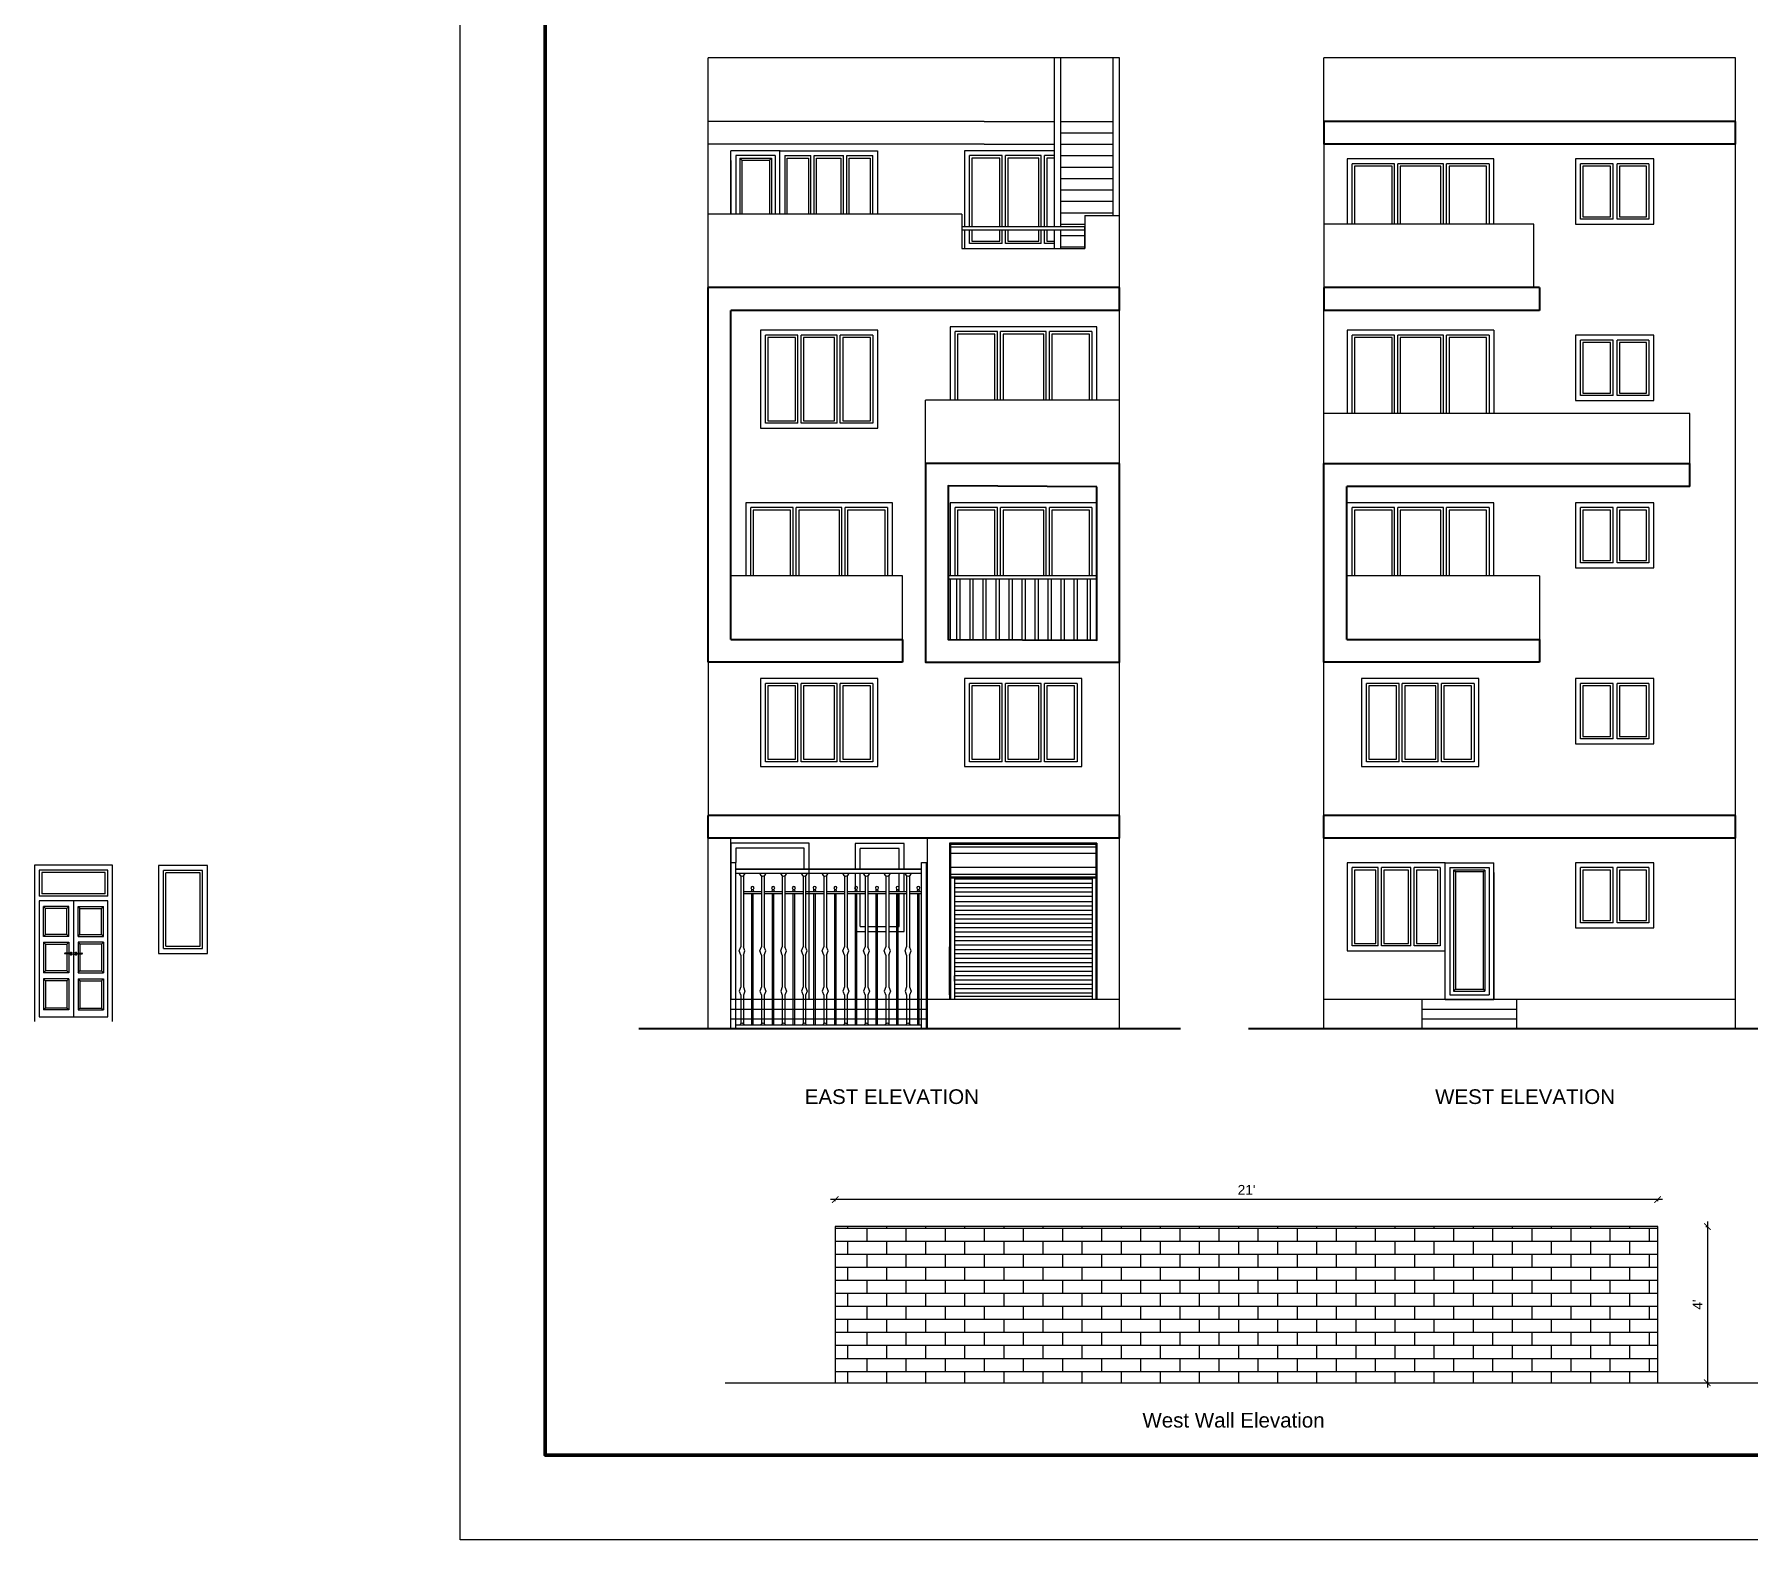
# Model space of a CAD drawing. Header units: inches. Extents: x 122663 to 154153, y 34228 to 39758.
# Drawn here: x 122663 to 123715, y 36139 to 37063 of the extents above; entities that cross this region are included whole.
import ezdxf

# ---------------------------------------------------------------- set-up
doc = ezdxf.new("R2010")
doc.units = ezdxf.units.IN
doc.header["$MEASUREMENT"] = 0
doc.header["$PDMODE"] = 35
for name, color, linetype, lineweight in [('BORDER', 7, 'Continuous', 60), ('ELE1', 3, 'Continuous', 9), ('elevation', 181, 'Continuous', 20), ('TEXT', 255, 'Continuous', 35), ('Walls', 11, 'Continuous', 35), ('Window', 3, 'Continuous', 0), ('Windows', 151, 'Continuous', 15)]:
    doc.layers.add(name, color=color, linetype=linetype, lineweight=lineweight)
doc.styles.get("Standard").update_dxf_attribs({"font": 'arial.ttf'})
doc.dimstyles.new('Copy(2) of Standard', dxfattribs={"dimtxt": 6, "dimasz": 4, "dimexe": 0, "dimexo": 6, "dimgap": 3, "dimtad": 1, "dimdec": 0, "dimlfac": 0.5, "dimzin": 0, "dimdsep": 46, "dimlunit": 4, "dimtxsty": 'Standard', "dimblk": 'ARCHTICK', "dimcen": 0.09, "dimdle": 3, "dimclrd": 256, "dimadec": 0, "dimazin": 0, "dimtfac": 1, "dimtdec": 0, "dimtofl": 0, "dimtmove": 0, "dimatfit": 3, "dimfxl": 1, "dimfxlon": 1, "dimtolj": 1, "dimtzin": 0, "dimlwd": -1, "dimarcsym": 0})

# ---------------------------------------------------------------- blocks, each defined once
blk = doc.blocks.new('gfsf')
at = {"layer": 'Windows'}
for p, q in [((114174.1, 36348.2), (114174.1, 36450.2)), ((114174.1, 36450.2), (114177.1, 36450.2)), ((114177.1, 36348.2), (114177.1, 36450.2)), ((114291.1, 36446.2), (114177.1, 36446.2)), ((114177.1, 36446.2), (114291.1, 36446.2)), ((114291.1, 36348.2), (114291.1, 36450.2)), ((114291.1, 36450.2), (114294.1, 36450.2)), ((114294.1, 36348.2), (114294.1, 36450.2)), ((114291.1, 36443.4), (114177.1, 36443.4)), ((114180.1, 36442.1), (114180.1, 36398.5)), ((114181.8, 36442.1), (114181.8, 36398.5)), ((114192.8, 36442.1), (114192.8, 36398.5)), ((114194.5, 36442.1), (114194.5, 36398.5)), ((114205.6, 36442.1), (114205.6, 36398.5)), ((114207.2, 36442.1), (114207.2, 36398.5)), ((114218.3, 36442.1), (114218.3, 36398.5)), ((114219.9, 36442.1), (114219.9, 36398.5)), ((114231, 36442.1), (114231, 36398.5)), ((114232.7, 36442.1), (114232.7, 36398.5)), ((114243.7, 36442.1), (114243.7, 36398.5)), ((114245.4, 36442.1), (114245.4, 36398.5)), ((114256.5, 36442.1), (114256.5, 36398.5)), ((114258.1, 36442.1), (114258.1, 36398.5)), ((114269.2, 36442.1), (114269.2, 36398.5)), ((114270.9, 36442.1), (114270.9, 36398.5)), ((114281.9, 36442.1), (114281.9, 36398.5)), ((114283.6, 36442.1), (114283.6, 36398.5)), ((114192.8, 36432.3), (114181.8, 36432.3)), ((114192.8, 36430.9), (114181.8, 36430.9)), ((114186.8, 36433.1), (114186.8, 36433.7)), ((114186.8, 36350.4), (114186.8, 36430.9)), ((114187.7, 36433.1), (114187.7, 36433.7)), ((114187.7, 36350.4), (114187.7, 36430.9)), ((114205.6, 36432.3), (114194.5, 36432.3)), ((114205.6, 36430.9), (114194.5, 36430.9)), ((114199.6, 36433.1), (114199.6, 36433.7)), ((114199.6, 36350.4), (114199.6, 36430.9)), ((114200.5, 36433.1), (114200.5, 36433.7)), ((114200.5, 36350.4), (114200.5, 36430.9)), ((114218.3, 36432.3), (114207.2, 36432.3)), ((114218.3, 36430.9), (114207.2, 36430.9)), ((114212.3, 36433.1), (114212.3, 36433.7)), ((114212.3, 36350.4), (114212.3, 36430.9)), ((114213.2, 36433.1), (114213.2, 36433.7)), ((114213.2, 36350.4), (114213.2, 36430.9)), ((114231, 36432.3), (114219.9, 36432.3)), ((114231, 36430.9), (114219.9, 36430.9)), ((114225, 36433.1), (114225, 36433.7)), ((114225, 36350.4), (114225, 36430.9)), ((114225.9, 36433.1), (114225.9, 36433.7)), ((114225.9, 36350.4), (114225.9, 36430.9)), ((114243.7, 36432.3), (114232.7, 36432.3)), ((114243.7, 36430.9), (114232.7, 36430.9)), ((114237.8, 36433.1), (114237.8, 36433.7)), ((114237.8, 36350.4), (114237.8, 36430.9)), ((114238.7, 36433.1), (114238.7, 36433.7)), ((114238.7, 36350.4), (114238.7, 36430.9)), ((114256.5, 36432.3), (114245.4, 36432.3)), ((114256.5, 36430.9), (114245.4, 36430.9)), ((114250.5, 36433.1), (114250.5, 36433.7)), ((114250.5, 36350.4), (114250.5, 36430.9)), ((114251.4, 36433.1), (114251.4, 36433.7)), ((114251.4, 36350.4), (114251.4, 36430.9)), ((114269.2, 36432.3), (114258.1, 36432.3)), ((114269.2, 36430.9), (114258.1, 36430.9)), ((114263.2, 36433.1), (114263.2, 36433.7)), ((114263.2, 36350.4), (114263.2, 36430.9)), ((114264.1, 36433.1), (114264.1, 36433.7)), ((114264.1, 36350.4), (114264.1, 36430.9)), ((114281.9, 36432.3), (114270.9, 36432.3)), ((114281.9, 36430.9), (114270.9, 36430.9)), ((114275.9, 36433.1), (114275.9, 36433.7)), ((114275.9, 36350.4), (114275.9, 36430.9)), ((114276.8, 36433.1), (114276.8, 36433.7)), ((114276.8, 36350.4), (114276.8, 36430.9)), ((114291.1, 36432.3), (114283.6, 36432.3)), ((114291.1, 36430.9), (114283.6, 36430.9)), ((114288.7, 36433.1), (114288.7, 36433.7)), ((114288.7, 36350.4), (114288.7, 36430.9)), ((114289.6, 36433.1), (114289.6, 36433.7)), ((114289.6, 36350.4), (114289.6, 36430.9)), ((114179.1, 36396.1), (114180.1, 36398.5)), ((114180.1, 36393.4), (114179.1, 36396.1)), ((114180.1, 36393.4), (114180.1, 36373.9)), ((114182.7, 36396.1), (114181.8, 36398.5)), ((114181.8, 36393.4), (114182.7, 36396.1)), ((114181.8, 36393.4), (114181.8, 36373.9)), ((114191.8, 36396.1), (114192.8, 36398.5)), ((114192.8, 36393.4), (114191.8, 36396.1)), ((114192.8, 36393.4), (114192.8, 36373.9)), ((114195.5, 36396.1), (114194.5, 36398.5)), ((114194.5, 36393.4), (114195.5, 36396.1)), ((114194.5, 36393.4), (114194.5, 36373.9)), ((114204.6, 36396.1), (114205.6, 36398.5)), ((114205.6, 36393.4), (114204.6, 36396.1)), ((114205.6, 36393.4), (114205.6, 36373.9)), ((114208.2, 36396.1), (114207.2, 36398.5)), ((114207.2, 36393.4), (114208.2, 36396.1)), ((114207.2, 36393.4), (114207.2, 36373.9)), ((114217.3, 36396.1), (114218.3, 36398.5)), ((114218.3, 36393.4), (114217.3, 36396.1)), ((114218.3, 36393.4), (114218.3, 36373.9)), ((114220.9, 36396.1), (114219.9, 36398.5)), ((114219.9, 36393.4), (114220.9, 36396.1)), ((114219.9, 36393.4), (114219.9, 36373.9)), ((114230, 36396.1), (114231, 36398.5)), ((114231, 36393.4), (114230, 36396.1)), ((114231, 36393.4), (114231, 36373.9)), ((114233.7, 36396.1), (114232.7, 36398.5)), ((114232.7, 36393.4), (114233.7, 36396.1)), ((114232.7, 36393.4), (114232.7, 36373.9)), ((114242.7, 36396.1), (114243.7, 36398.5)), ((114243.7, 36393.4), (114242.7, 36396.1)), ((114243.7, 36393.4), (114243.7, 36373.9)), ((114246.4, 36396.1), (114245.4, 36398.5)), ((114245.4, 36393.4), (114246.4, 36396.1)), ((114245.4, 36393.4), (114245.4, 36373.9)), ((114255.5, 36396.1), (114256.5, 36398.5)), ((114256.5, 36393.4), (114255.5, 36396.1)), ((114256.5, 36393.4), (114256.5, 36373.9)), ((114259.1, 36396.1), (114258.1, 36398.5)), ((114258.1, 36393.4), (114259.1, 36396.1)), ((114258.1, 36393.4), (114258.1, 36373.9)), ((114268.2, 36396.1), (114269.2, 36398.5)), ((114269.2, 36393.4), (114268.2, 36396.1)), ((114269.2, 36393.4), (114269.2, 36373.9)), ((114271.9, 36396.1), (114270.9, 36398.5)), ((114270.9, 36393.4), (114271.9, 36396.1)), ((114270.9, 36393.4), (114270.9, 36373.9)), ((114280.9, 36396.1), (114281.9, 36398.5)), ((114281.9, 36393.4), (114280.9, 36396.1)), ((114281.9, 36393.4), (114281.9, 36373.9)), ((114284.6, 36396.1), (114283.6, 36398.5)), ((114283.6, 36393.4), (114284.6, 36396.1)), ((114283.6, 36393.4), (114283.6, 36373.9)), ((114180.1, 36373.9), (114179.1, 36371.2)), ((114181.8, 36373.9), (114182.7, 36371.2)), ((114192.8, 36373.9), (114191.8, 36371.2)), ((114194.5, 36373.9), (114195.5, 36371.2)), ((114205.6, 36373.9), (114204.6, 36371.2)), ((114207.2, 36373.9), (114208.2, 36371.2)), ((114218.3, 36373.9), (114217.3, 36371.2)), ((114219.9, 36373.9), (114220.9, 36371.2)), ((114231, 36373.9), (114230, 36371.2)), ((114232.7, 36373.9), (114233.7, 36371.2)), ((114243.7, 36373.9), (114242.7, 36371.2)), ((114245.4, 36373.9), (114246.4, 36371.2)), ((114256.5, 36373.9), (114255.5, 36371.2)), ((114258.1, 36373.9), (114259.1, 36371.2)), ((114269.2, 36373.9), (114268.2, 36371.2)), ((114270.9, 36373.9), (114271.9, 36371.2)), ((114281.9, 36373.9), (114280.9, 36371.2)), ((114283.6, 36373.9), (114284.6, 36371.2)), ((114179.1, 36371.2), (114180.1, 36368.8)), ((114180.1, 36368.8), (114180.1, 36351.2)), ((114182.7, 36371.2), (114181.8, 36368.8)), ((114181.8, 36368.8), (114181.8, 36351.2)), ((114191.8, 36371.2), (114192.8, 36368.8)), ((114192.8, 36368.8), (114192.8, 36351.2)), ((114195.5, 36371.2), (114194.5, 36368.8)), ((114194.5, 36368.8), (114194.5, 36351.2)), ((114204.6, 36371.2), (114205.6, 36368.8)), ((114205.6, 36368.8), (114205.6, 36351.2)), ((114208.2, 36371.2), (114207.2, 36368.8)), ((114207.2, 36368.8), (114207.2, 36351.2)), ((114217.3, 36371.2), (114218.3, 36368.8)), ((114218.3, 36368.8), (114218.3, 36351.2)), ((114220.9, 36371.2), (114219.9, 36368.8)), ((114219.9, 36368.8), (114219.9, 36351.2)), ((114230, 36371.2), (114231, 36368.8)), ((114231, 36368.8), (114231, 36351.2)), ((114233.7, 36371.2), (114232.7, 36368.8)), ((114232.7, 36368.8), (114232.7, 36351.2)), ((114242.7, 36371.2), (114243.7, 36368.8)), ((114243.7, 36368.8), (114243.7, 36351.2)), ((114246.4, 36371.2), (114245.4, 36368.8)), ((114245.4, 36368.8), (114245.4, 36351.2)), ((114255.5, 36371.2), (114256.5, 36368.8)), ((114256.5, 36368.8), (114256.5, 36351.2)), ((114259.1, 36371.2), (114258.1, 36368.8)), ((114258.1, 36368.8), (114258.1, 36351.2)), ((114268.2, 36371.2), (114269.2, 36368.8)), ((114269.2, 36368.8), (114269.2, 36351.2)), ((114271.9, 36371.2), (114270.9, 36368.8)), ((114270.9, 36368.8), (114270.9, 36351.2)), ((114280.9, 36371.2), (114281.9, 36368.8)), ((114281.9, 36368.8), (114281.9, 36351.2)), ((114284.6, 36371.2), (114283.6, 36368.8)), ((114283.6, 36368.8), (114283.6, 36351.2)), ((114294.1, 36348.2), (114174.1, 36348.2)), ((114291.1, 36350.4), (114177.1, 36350.4)), ((114194.3, 36348.2), (114291.1, 36348.2))]:
    blk.add_line(p, q, dxfattribs=at)
for centre, radius, start, end in [((114180.9, 36443.7), 1.84, 189.5652, 350.4348), ((114187.3, 36434.6), 0.947, 0, 180), ((114193.7, 36443.7), 1.84, 189.5652, 350.4348), ((114200, 36434.6), 0.947, 0, 180), ((114206.4, 36443.7), 1.84, 189.5652, 350.4348), ((114212.7, 36434.6), 0.947, 0, 180), ((114219.1, 36443.7), 1.84, 189.5652, 350.4348), ((114225.5, 36434.6), 0.947, 0, 180), ((114231.8, 36443.7), 1.84, 189.5652, 350.4348), ((114238.2, 36434.6), 0.947, 0, 180), ((114244.6, 36443.7), 1.84, 189.5652, 350.4348), ((114250.9, 36434.6), 0.947, 0, 180), ((114257.3, 36443.7), 1.84, 189.5652, 350.4348), ((114263.7, 36434.6), 0.947, 0, 180), ((114270, 36443.7), 1.84, 189.5652, 350.4348), ((114276.4, 36434.6), 0.947, 0, 180), ((114282.8, 36443.7), 1.84, 189.5652, 350.4348), ((114289.1, 36434.6), 0.947, 0, 180), ((114187.3, 36434.6), 0.947, 180, 0), ((114187.3, 36432.3), 0.947, 0, 180), ((114200, 36434.6), 0.947, 180, 0), ((114200, 36432.3), 0.947, 0, 180), ((114212.7, 36434.6), 0.947, 180, 0), ((114212.7, 36432.3), 0.947, 0, 180), ((114225.5, 36434.6), 0.947, 180, 0), ((114225.5, 36432.3), 0.947, 0, 180), ((114238.2, 36434.6), 0.947, 180, 0), ((114238.2, 36432.3), 0.947, 0, 180), ((114250.9, 36434.6), 0.947, 180, 0), ((114250.9, 36432.3), 0.947, 0, 180), ((114263.7, 36434.6), 0.947, 180, 0), ((114263.7, 36432.3), 0.947, 0, 180), ((114276.4, 36434.6), 0.947, 180, 0), ((114276.4, 36432.3), 0.947, 0, 180), ((114289.1, 36434.6), 0.947, 180, 0), ((114289.1, 36432.3), 0.947, 0, 180), ((114180.9, 36350.1), 1.41, 12.4754, 167.5246), ((114193.7, 36350.1), 1.41, 12.4754, 167.5246), ((114206.4, 36350.1), 1.41, 12.4754, 167.5246), ((114219.1, 36350.1), 1.41, 12.4754, 167.5246), ((114231.8, 36350.1), 1.41, 12.4754, 167.5246), ((114244.6, 36350.1), 1.41, 12.4754, 167.5246), ((114257.3, 36350.1), 1.41, 12.4754, 167.5246), ((114270, 36350.1), 1.41, 12.4754, 167.5246), ((114282.8, 36350.1), 1.41, 12.4754, 167.5246)]:
    blk.add_arc(centre, radius, start, end, dxfattribs=at)
blk = doc.blocks.new('_ArchTick')
at = {"color": 0, "linetype": 'ByBlock', "const_width": 0.15}
blk.add_lwpolyline([(-0.5, -0.5), (0.5, 0.5)], dxfattribs=at)
blk = doc.blocks.new('*D1196')
at = {"layer": 'Defpoints', "color": 0, "transparency": 16777216}
for p in [(123154.2, 36348.1), (123154.2, 36235.7), (123658.9, 36235.7)]:
    blk.add_point(p, dxfattribs=at)
at = {"layer": 'Windows', "transparency": 16777216}
blk.add_line((123661.9, 36348.1), (123151.2, 36348.1), dxfattribs=at)
at = {"layer": 'Windows', "color": 0, "lineweight": -2, "transparency": 16777216}
for p, q in [((123154.2, 36347.1), (123154.2, 36348.1)), ((123658.9, 36347.1), (123658.9, 36348.1))]:
    blk.add_line(p, q, dxfattribs=at)
at = {"layer": 'Windows', "transparency": 16777216, "xscale": 4, "yscale": 4, "zscale": 4, "rotation": 180}
blk.add_blockref('_ArchTick', (123154.2, 36348.1), dxfattribs=at)
at = {"layer": 'Windows', "transparency": 16777216, "xscale": 4, "yscale": 4, "zscale": 4}
blk.add_blockref('_ArchTick', (123658.9, 36348.1), dxfattribs=at)
at = {"layer": 'Windows', "color": 0, "lineweight": -2, "transparency": 16777216, "insert": (123406.6, 36354.1), "char_height": 6, "attachment_point": 5}
blk.add_mtext("\\A1;21'", dxfattribs=at)
blk = doc.blocks.new('*D1441')
at = {"layer": 'Defpoints', "color": 0, "transparency": 16777216}
for p in [(123658.9, 36331.6), (123658.9, 36235.7), (123689.4, 36235.7)]:
    blk.add_point(p, dxfattribs=at)
at = {"layer": 'Windows', "color": 0, "lineweight": -2, "transparency": 16777216}
for p, q in [((123688.4, 36331.6), (123689.4, 36331.6)), ((123688.4, 36235.7), (123689.4, 36235.7))]:
    blk.add_line(p, q, dxfattribs=at)
at = {"layer": 'Windows', "transparency": 16777216}
blk.add_line((123689.4, 36334.6), (123689.4, 36232.7), dxfattribs=at)
at = {"layer": 'Windows', "transparency": 16777216, "xscale": 4, "yscale": 4, "zscale": 4}
for p, rotation in [((123689.4, 36331.6), 90), ((123689.4, 36235.7), 270)]:
    blk.add_blockref('_ArchTick', p, dxfattribs=dict(at, rotation=rotation))
at = {"layer": 'Windows', "color": 0, "lineweight": -2, "transparency": 16777216, "insert": (123683.4, 36283.7), "char_height": 6, "attachment_point": 5, "rotation": 90}
blk.add_mtext("\\A1;4'", dxfattribs=at)

msp = doc.modelspace()

# ---------------------------------------------------------------- hatches: boundary and pattern name
at = {"layer": 'Windows'}
h = msp.add_hatch(dxfattribs=at)
h.set_pattern_fill('AR-BRSTD', color=256, scale=3)
h.set_pattern_definition([(0, (14513.8055, -921.986), (0, 8.001), []), (90, (14513.805, -921.986), (-12, 8.001), [8.001, -8.001])])
h.paths.add_polyline_path([(123658.9, 36235.7), (123658.9, 36331.6), (123154.2, 36331.6), (123154.2, 36235.7)])

# ---------------------------------------------------------------- linework, layer by layer
at = {"layer": 'BORDER'}
msp.add_lwpolyline([(126039, 38282.2), (126039, 36191.3), (122976.1, 36191.3), (122976.1, 38282.2)], close=True, dxfattribs=at)
at = {"layer": 'ELE1'}
for p, q in [((123076.2, 36952.9), (123076.2, 37048.9)), ((123288.7, 37048.9), (123076.2, 37048.9)), ((123288.7, 36945.2), (123288.7, 37048.9)), ((123292.7, 37048.9), (123288.7, 37048.9)), ((123292.7, 36945.2), (123292.7, 37048.9)), ((123328.7, 37048.9), (123292.7, 37048.9)), ((123324.7, 36952.2), (123324.7, 37048.9)), ((123328.7, 36952.2), (123328.7, 37048.9)), ((123245.5, 37009.9), (123076.2, 37009.9)), ((123245.5, 37009.9), (123288.7, 37009.9)), ((123292.7, 37009.9), (123324.7, 37009.9)), ((123292.7, 37002.9), (123324.7, 37002.9)), ((123245.5, 36995.9), (123076.2, 36995.9)), ((123245.5, 36995.9), (123288.7, 36995.9)), ((123292.7, 36995.9), (123324.7, 36995.9)), ((123292.7, 36988.9), (123324.7, 36988.9)), ((123292.7, 36981.9), (123324.7, 36981.9)), ((123292.7, 36974.9), (123324.7, 36974.9)), ((123292.7, 36967.9), (123324.7, 36967.9)), ((123292.7, 36960.9), (123324.7, 36960.9)), ((123292.7, 36953.9), (123324.7, 36953.9)), ((123288.7, 36931.9), (123288.7, 36943.2)), ((123292.7, 36946.9), (123307.3, 36946.9)), ((123292.7, 36931.9), (123292.7, 36943.2)), ((123292.7, 36939.9), (123307.3, 36939.9)), ((123292.7, 36932.9), (123307.3, 36932.9))]:
    msp.add_line(p, q, dxfattribs=at)
at = {"layer": 'elevation'}
for p, q in [((123454.1, 37009.9), (123454.1, 37048.9)), ((123706.6, 37048.9), (123454.1, 37048.9)), ((123706.6, 37009.9), (123706.6, 37048.9)), ((123454.1, 36995.9), (123454.1, 36907.9)), ((123706.6, 36583.9), (123706.6, 36995.9)), ((123076.2, 36907.9), (123076.2, 36952.9)), ((123231.8, 36952.9), (123076.2, 36952.9)), ((123231.8, 36952.9), (123231.8, 36931.9)), ((123307.3, 36952.2), (123328.7, 36952.2)), ((123307.3, 36952.2), (123307.3, 36952.2)), ((123307.3, 36952.2), (123307.3, 36931.9)), ((123328.7, 36907.9), (123328.7, 36952.2)), ((123307.3, 36945.2), (123231.8, 36945.2)), ((123307.3, 36943.2), (123231.8, 36943.2)), ((123307.3, 36931.9), (123307.3, 36944.9)), ((123582.9, 36946.9), (123454.1, 36946.9)), ((123582.9, 36907.9), (123582.9, 36946.9)), ((123231.8, 36931.9), (123307.3, 36931.9)), ((123328.7, 36677.9), (123328.7, 36893.9)), ((123454.1, 36799.9), (123454.1, 36893.9)), ((123328.7, 36838.9), (123209.5, 36838.9)), ((123209.5, 36799.9), (123209.5, 36838.9)), ((123328.7, 36799.9), (123328.7, 36838.9)), ((123678.6, 36830.7), (123454.1, 36830.7)), ((123678.6, 36791.7), (123678.6, 36830.7)), ((123195.5, 36730.9), (123090.2, 36730.9)), ((123195.5, 36691.9), (123195.5, 36730.9)), ((123586.4, 36730.9), (123468.1, 36730.9)), ((123586.4, 36730.9), (123586.4, 36691.9)), ((123076.2, 36677.9), (123076.2, 36583.9)), ((123328.7, 36583.9), (123328.7, 36677.9)), ((123454.1, 36583.9), (123454.1, 36677.9)), ((123076.2, 36452.9), (123076.2, 36569.9)), ((123090.2, 36452.9), (123090.2, 36569.9)), ((123210.5, 36569.9), (123210.5, 36452.9)), ((123328.7, 36452.9), (123328.7, 36569.9)), ((123454.1, 36452.9), (123454.1, 36569.9)), ((123706.6, 36452.9), (123706.6, 36569.9)), ((123328.7, 36470.9), (123090.2, 36470.9)), ((123706.6, 36470.9), (123454.1, 36470.9)), ((123210.5, 36464.9), (123090.2, 36464.9)), ((123210.5, 36458.9), (123090.2, 36458.9)), ((123572.4, 36464.9), (123514.4, 36464.9)), ((123572.4, 36458.9), (123514.4, 36458.9))]:
    msp.add_line(p, q, dxfattribs=at)
at = {"layer": 'Walls'}
for p, q in [((123706.6, 37009.9), (123454.1, 37009.9)), ((123454.1, 37009.9), (123454.1, 36995.9)), ((123706.6, 36995.9), (123706.6, 37009.9)), ((123706.6, 36995.9), (123454.1, 36995.9)), ((123076.2, 36677.9), (123076.2, 36907.9)), ((123328.7, 36907.9), (123076.2, 36907.9)), ((123328.7, 36893.9), (123328.7, 36907.9)), ((123586.4, 36907.9), (123454.1, 36907.9)), ((123454.1, 36907.9), (123454.1, 36893.9)), ((123586.4, 36907.9), (123586.4, 36893.9)), ((123090.2, 36691.9), (123090.2, 36893.9)), ((123328.7, 36893.9), (123090.2, 36893.9)), ((123586.4, 36893.9), (123454.1, 36893.9)), ((123454.1, 36677.9), (123454.1, 36799.9)), ((123454.1, 36799.9), (123678.6, 36799.9)), ((123678.6, 36785.9), (123678.6, 36799.9)), ((123468.1, 36691.9), (123468.1, 36785.9)), ((123678.6, 36785.9), (123468.1, 36785.9)), ((123090.2, 36691.9), (123195.5, 36691.9)), ((123195.5, 36691.9), (123195.5, 36677.9)), ((123468.1, 36691.9), (123586.4, 36691.9)), ((123586.4, 36691.9), (123586.4, 36677.9)), ((123195.5, 36677.9), (123076.2, 36677.9)), ((123586.4, 36677.9), (123454.1, 36677.9)), ((123328.7, 36583.9), (123076.2, 36583.9)), ((123076.2, 36569.9), (123076.2, 36583.9)), ((123328.7, 36569.9), (123328.7, 36583.9)), ((123454.1, 36569.9), (123454.1, 36583.9)), ((123706.6, 36583.9), (123454.1, 36583.9)), ((123706.6, 36569.9), (123706.6, 36583.9)), ((123328.7, 36569.9), (123076.2, 36569.9)), ((123706.6, 36569.9), (123454.1, 36569.9)), ((123366, 36452.9), (123033.6, 36452.9)), ((123750.3, 36452.9), (123407.7, 36452.9))]:
    msp.add_line(p, q, dxfattribs=at)
for points in [[(123328.7, 36799.9), (123209.5, 36799.9), (123209.5, 36677.9), (123328.7, 36677.9)], [(123314.7, 36785.7), (123223.5, 36786.2), (123223.5, 36691.9), (123314.7, 36691.5)]]:
    msp.add_lwpolyline(points, close=True, dxfattribs=at)
at = {"layer": 'Window'}
msp.add_lwpolyline([(126091, 38334.2), (126091, 36139.3), (122924.1, 36139.3), (122924.1, 38334.2)], close=True, dxfattribs=at)
at = {"layer": 'Windows'}
for p, q in [((123120.3, 36991.9), (123090.2, 36991.9)), ((123090.2, 36952.9), (123090.2, 36991.9)), ((123090.2, 36985.9), (123090.2, 36952.9)), ((123093.2, 36988.9), (123093.2, 36952.9)), ((123117.3, 36988.9), (123093.2, 36988.9)), ((123095.6, 36987.4), (123115, 36987.4)), ((123096.8, 36986.2), (123095.6, 36987.4)), ((123095.6, 36987.4), (123095.6, 36952.9)), ((123096.8, 36986.2), (123113.8, 36986.2)), ((123096.8, 36986.2), (123096.8, 36952.9)), ((123113.8, 36986.2), (123115, 36987.4)), ((123113.8, 36986.2), (123113.8, 36952.9)), ((123115, 36987.4), (123115, 36952.9)), ((123117.3, 36988.9), (123117.3, 36952.9)), ((123120.2, 36952.9), (123120.2, 36991.9)), ((123120.2, 36991.9), (123180.2, 36991.9)), ((123123.2, 36988.9), (123123.2, 36952.9)), ((123123.2, 36988.9), (123139.2, 36988.9)), ((123139.2, 36952.9), (123139.2, 36988.9)), ((123141.2, 36952.9), (123141.2, 36988.9)), ((123141.2, 36988.9), (123159.2, 36988.9)), ((123159.2, 36952.9), (123159.2, 36988.9)), ((123161.2, 36952.9), (123161.2, 36988.9)), ((123161.2, 36988.9), (123177.2, 36988.9)), ((123177.2, 36952.9), (123177.2, 36988.9)), ((123180.2, 36991.9), (123180.2, 36952.9)), ((123236.6, 36945.2), (123236.6, 36988.9)), ((123256.6, 36988.9), (123236.6, 36988.9)), ((123256.6, 36945.2), (123256.6, 36988.9)), ((123258.6, 36945.2), (123258.6, 36988.9)), ((123280.6, 36988.9), (123258.6, 36988.9)), ((123280.6, 36945.2), (123280.6, 36988.9)), ((123282.6, 36945.2), (123282.6, 36988.9)), ((123288.7, 36988.9), (123282.6, 36988.9)), ((123558.4, 36986.9), (123468.4, 36986.9)), ((123468.4, 36986.9), (123468.4, 36946.9)), ((123471.4, 36946.9), (123471.4, 36983.9)), ((123497.4, 36983.9), (123471.4, 36983.9)), ((123497.4, 36946.9), (123497.4, 36983.9)), ((123499.4, 36946.9), (123499.4, 36983.9)), ((123527.4, 36983.9), (123499.4, 36983.9)), ((123527.4, 36946.9), (123527.4, 36983.9)), ((123529.4, 36946.9), (123529.4, 36983.9)), ((123555.4, 36983.9), (123529.4, 36983.9)), ((123555.4, 36983.9), (123555.4, 36946.9)), ((123558.4, 36946.9), (123558.4, 36986.9)), ((123611.5, 36949.9), (123611.5, 36983.9)), ((123631.5, 36983.9), (123611.5, 36983.9)), ((123631.5, 36949.9), (123631.5, 36983.9)), ((123634, 36949.9), (123634, 36983.9)), ((123653.5, 36983.9), (123634, 36983.9)), ((123653.5, 36983.9), (123653.5, 36949.9)), ((123236.6, 36934.9), (123236.6, 36943.2)), ((123256.6, 36934.9), (123256.6, 36943.2)), ((123258.6, 36934.9), (123258.6, 36943.2)), ((123280.6, 36934.9), (123280.6, 36943.2)), ((123282.6, 36934.9), (123282.6, 36943.2)), ((123631.5, 36949.9), (123611.5, 36949.9)), ((123653.5, 36949.9), (123634, 36949.9)), ((123256.6, 36934.9), (123236.6, 36934.9)), ((123280.6, 36934.9), (123258.6, 36934.9)), ((123288.7, 36934.9), (123282.6, 36934.9)), ((123111.3, 36824.7), (123111.3, 36878.7)), ((123131.3, 36878.7), (123111.3, 36878.7)), ((123131.3, 36824.7), (123131.3, 36878.7)), ((123133.3, 36824.7), (123133.3, 36878.7)), ((123155.3, 36878.7), (123133.3, 36878.7)), ((123155.3, 36824.7), (123155.3, 36878.7)), ((123157.3, 36824.7), (123157.3, 36878.7)), ((123177.3, 36878.7), (123157.3, 36878.7)), ((123177.3, 36878.7), (123177.3, 36824.7)), ((123227.7, 36838.9), (123227.7, 36880.9)), ((123253.7, 36880.9), (123227.7, 36880.9)), ((123253.7, 36838.9), (123253.7, 36880.9)), ((123255.7, 36838.9), (123255.7, 36880.9)), ((123283.7, 36880.9), (123255.7, 36880.9)), ((123283.7, 36838.9), (123283.7, 36880.9)), ((123285.7, 36838.9), (123285.7, 36880.9)), ((123311.7, 36880.9), (123285.7, 36880.9)), ((123311.7, 36880.9), (123311.7, 36838.9)), ((123471.4, 36830.7), (123471.4, 36878.7)), ((123497.4, 36878.7), (123471.4, 36878.7)), ((123497.4, 36830.7), (123497.4, 36878.7)), ((123499.4, 36830.7), (123499.4, 36878.7)), ((123527.4, 36878.7), (123499.4, 36878.7)), ((123527.4, 36830.7), (123527.4, 36878.7)), ((123529.4, 36830.7), (123529.4, 36878.7)), ((123555.4, 36878.7), (123529.4, 36878.7)), ((123555.4, 36878.7), (123555.4, 36830.7)), ((123558.4, 36881.7), (123558.4, 36830.7)), ((123611.5, 36841.6), (123611.5, 36875.7)), ((123631.5, 36875.7), (123611.5, 36875.7)), ((123631.5, 36841.6), (123631.5, 36875.7)), ((123634, 36841.6), (123634, 36875.7)), ((123653.5, 36875.7), (123634, 36875.7)), ((123653.5, 36875.7), (123653.5, 36841.6)), ((123631.5, 36841.6), (123611.5, 36841.6)), ((123653.5, 36841.6), (123634, 36841.6)), ((123131.3, 36824.7), (123111.3, 36824.7)), ((123155.3, 36824.7), (123133.3, 36824.7)), ((123177.3, 36824.7), (123157.3, 36824.7)), ((123076.2, 36705.9), (123076.2, 36777.7)), ((123102.3, 36730.9), (123102.3, 36772.9)), ((123128.3, 36772.9), (123102.3, 36772.9)), ((123128.3, 36730.9), (123128.3, 36772.9)), ((123130.3, 36730.9), (123130.3, 36772.9)), ((123158.3, 36772.9), (123130.3, 36772.9)), ((123158.3, 36730.9), (123158.3, 36772.9)), ((123160.3, 36730.9), (123160.3, 36772.9)), ((123186.3, 36772.9), (123160.3, 36772.9)), ((123186.3, 36772.9), (123186.3, 36730.9)), ((123227.7, 36730.9), (123227.7, 36772.9)), ((123253.7, 36772.9), (123227.7, 36772.9)), ((123253.7, 36730.9), (123253.7, 36772.9)), ((123255.7, 36730.9), (123255.7, 36772.9)), ((123283.7, 36772.9), (123255.7, 36772.9)), ((123283.7, 36730.9), (123283.7, 36772.9)), ((123285.7, 36730.9), (123285.7, 36772.9)), ((123311.7, 36772.9), (123285.7, 36772.9)), ((123311.7, 36772.9), (123311.7, 36730.9)), ((123558.4, 36775.9), (123468.4, 36775.9)), ((123471.4, 36730.9), (123471.4, 36772.9)), ((123497.4, 36772.9), (123471.4, 36772.9)), ((123497.4, 36730.9), (123497.4, 36772.9)), ((123499.4, 36730.9), (123499.4, 36772.9)), ((123527.4, 36772.9), (123499.4, 36772.9)), ((123527.4, 36730.9), (123527.4, 36772.9)), ((123529.4, 36730.9), (123529.4, 36772.9)), ((123555.4, 36772.9), (123529.4, 36772.9)), ((123555.4, 36772.9), (123555.4, 36730.9)), ((123558.4, 36730.9), (123558.4, 36775.9)), ((123611.5, 36738.9), (123611.5, 36772.9)), ((123631.5, 36772.9), (123611.5, 36772.9)), ((123631.5, 36738.9), (123631.5, 36772.9)), ((123634, 36738.9), (123634, 36772.9)), ((123653.5, 36772.9), (123634, 36772.9)), ((123653.5, 36772.9), (123653.5, 36738.9)), ((123314.7, 36730.9), (123223.5, 36730.9)), ((123631.5, 36738.9), (123611.5, 36738.9)), ((123653.5, 36738.9), (123634, 36738.9)), ((123314.7, 36728.9), (123223.5, 36728.9)), ((123228.9, 36691.9), (123228.9, 36728.9)), ((123230.9, 36691.9), (123230.9, 36728.9)), ((123236.9, 36691.9), (123236.9, 36728.9)), ((123238.9, 36691.9), (123238.9, 36728.9)), ((123244.9, 36691.8), (123244.9, 36728.9)), ((123246.9, 36691.8), (123246.9, 36728.9)), ((123252.9, 36691.8), (123252.9, 36728.9)), ((123254.9, 36691.8), (123254.9, 36728.9)), ((123260.9, 36691.7), (123260.9, 36728.9)), ((123262.9, 36691.7), (123262.9, 36728.9)), ((123268.9, 36691.7), (123268.9, 36728.9)), ((123270.9, 36691.7), (123270.9, 36728.9)), ((123276.9, 36691.7), (123276.9, 36728.9)), ((123278.9, 36691.6), (123278.9, 36728.9)), ((123284.9, 36691.6), (123284.9, 36728.9)), ((123286.9, 36691.6), (123286.9, 36728.9)), ((123292.9, 36691.6), (123292.9, 36728.9)), ((123294.9, 36691.6), (123294.9, 36728.9)), ((123300.9, 36691.5), (123300.9, 36728.9)), ((123302.9, 36691.5), (123302.9, 36728.9)), ((123308.9, 36691.5), (123308.9, 36728.9)), ((123310.9, 36691.5), (123310.9, 36728.9)), ((123111.3, 36616.9), (123111.3, 36664.9)), ((123131.3, 36664.9), (123111.3, 36664.9)), ((123131.3, 36616.9), (123131.3, 36664.9)), ((123133.3, 36616.9), (123133.3, 36664.9)), ((123155.3, 36664.9), (123133.3, 36664.9)), ((123155.3, 36616.9), (123155.3, 36664.9)), ((123157.3, 36616.9), (123157.3, 36664.9)), ((123177.3, 36664.9), (123157.3, 36664.9)), ((123177.3, 36664.9), (123177.3, 36616.9)), ((123236.6, 36616.9), (123236.6, 36664.9)), ((123256.6, 36664.9), (123236.6, 36664.9)), ((123256.6, 36616.9), (123256.6, 36664.9)), ((123258.6, 36616.9), (123258.6, 36664.9)), ((123280.6, 36664.9), (123258.6, 36664.9)), ((123280.6, 36616.9), (123280.6, 36664.9)), ((123282.6, 36616.9), (123282.6, 36664.9)), ((123302.6, 36664.9), (123282.6, 36664.9)), ((123302.6, 36664.9), (123302.6, 36616.9)), ((123480.2, 36616.9), (123480.2, 36664.9)), ((123500.2, 36664.9), (123480.2, 36664.9)), ((123500.2, 36616.9), (123500.2, 36664.9)), ((123502.2, 36616.9), (123502.2, 36664.9)), ((123524.2, 36664.9), (123502.2, 36664.9)), ((123524.2, 36616.9), (123524.2, 36664.9)), ((123526.2, 36616.9), (123526.2, 36664.9)), ((123546.2, 36664.9), (123526.2, 36664.9)), ((123546.2, 36664.9), (123546.2, 36616.9)), ((123611.5, 36630.9), (123611.5, 36664.9)), ((123631.5, 36664.9), (123611.5, 36664.9)), ((123631.5, 36630.9), (123631.5, 36664.9)), ((123634, 36630.9), (123634, 36664.9)), ((123653.5, 36664.9), (123634, 36664.9)), ((123653.5, 36664.9), (123653.5, 36630.9)), ((123631.5, 36630.9), (123611.5, 36630.9)), ((123653.5, 36630.9), (123634, 36630.9)), ((123131.3, 36616.9), (123111.3, 36616.9)), ((123155.3, 36616.9), (123133.3, 36616.9)), ((123177.3, 36616.9), (123157.3, 36616.9)), ((123256.6, 36616.9), (123236.6, 36616.9)), ((123280.6, 36616.9), (123258.6, 36616.9)), ((123302.6, 36616.9), (123282.6, 36616.9)), ((123500.2, 36616.9), (123480.2, 36616.9)), ((123524.2, 36616.9), (123502.2, 36616.9)), ((123546.2, 36616.9), (123526.2, 36616.9)), ((123138.2, 36566.9), (123090.2, 36566.9)), ((123090.2, 36566.9), (123090.2, 36470.9)), ((123135.2, 36563.9), (123093.2, 36563.9)), ((123093.2, 36563.9), (123093.2, 36555)), ((123135.2, 36550.9), (123135.2, 36563.9)), ((123138.2, 36470.9), (123138.2, 36566.9)), ((123193.5, 36563.7), (123169.5, 36563.7)), ((123169.5, 36550.9), (123169.5, 36563.7)), ((123193.5, 36550.9), (123193.5, 36563.7)), ((123224.4, 36566.9), (123224.4, 36470.9)), ((123314.7, 36566.9), (123224.4, 36566.9)), ((123225, 36566.9), (123225, 36470.9)), ((123314.1, 36566.1), (123225, 36566.1)), ((123314.1, 36564.4), (123225, 36564.4)), ((123314.1, 36566.9), (123314.1, 36470.9)), ((123314.7, 36566.9), (123314.7, 36470.9)), ((122710.7, 36553.4), (122662.7, 36553.4)), ((122662.7, 36553.4), (122662.7, 36457.4)), ((122707.7, 36550.4), (122665.7, 36550.4)), ((122665.7, 36550.4), (122665.7, 36534.4)), ((122707.7, 36534.4), (122707.7, 36550.4)), ((122710.7, 36457.4), (122710.7, 36553.4)), ((123314.1, 36560.6), (123225, 36560.6)), ((123314.1, 36552), (123225, 36552)), ((123528.4, 36554.9), (123468.4, 36554.9)), ((123468.4, 36554.9), (123468.4, 36500.9)), ((123471.4, 36503.9), (123471.4, 36551.9)), ((123487.4, 36551.9), (123471.4, 36551.9)), ((123487.4, 36503.9), (123487.4, 36551.9)), ((123489.4, 36503.9), (123489.4, 36551.9)), ((123507.4, 36551.9), (123489.4, 36551.9)), ((123507.4, 36503.9), (123507.4, 36551.9)), ((123509.4, 36503.9), (123509.4, 36551.9)), ((123525.4, 36551.9), (123509.4, 36551.9)), ((123525.4, 36551.9), (123525.4, 36503.9)), ((123528.3, 36554.9), (123558.4, 36554.9)), ((123528.4, 36470.9), (123528.4, 36554.9)), ((123531.3, 36551.9), (123531.3, 36473.9)), ((123531.3, 36551.9), (123555.4, 36551.9)), ((123552.9, 36550.4), (123533.6, 36550.4)), ((123533.6, 36550.4), (123533.6, 36476.1)), ((123534.8, 36549.2), (123533.6, 36550.4)), ((123551.8, 36549.2), (123552.9, 36550.4)), ((123552.9, 36550.4), (123552.9, 36476.1)), ((123555.4, 36551.9), (123555.4, 36473.9)), ((123558.4, 36470.9), (123558.4, 36554.9)), ((123611.5, 36517.9), (123611.5, 36551.9)), ((123631.5, 36551.9), (123611.5, 36551.9)), ((123631.5, 36517.9), (123631.5, 36551.9)), ((123634, 36517.9), (123634, 36551.9)), ((123653.5, 36551.9), (123634, 36551.9)), ((123653.5, 36551.9), (123653.5, 36517.9)), ((122706.2, 36548.9), (122667.2, 36548.9)), ((122667.2, 36548.9), (122667.2, 36535.9)), ((122706.2, 36535.9), (122706.2, 36548.9)), ((122765.9, 36550.2), (122741.9, 36550.2)), ((122741.9, 36502.2), (122741.9, 36550.2)), ((122764.4, 36548.7), (122743.4, 36548.7)), ((122743.4, 36503.7), (122743.4, 36548.7)), ((122764.4, 36503.7), (122764.4, 36548.7)), ((122765.9, 36502.2), (122765.9, 36550.2)), ((123169.5, 36537.1), (123169.5, 36548.2)), ((123193.5, 36537.1), (123193.5, 36548.2)), ((123314.1, 36547.7), (123225, 36547.7)), ((123314.1, 36546), (123225, 36546)), ((123314.1, 36545.5), (123225, 36545.5)), ((123227.3, 36545.5), (123227.3, 36470.9)), ((123311.8, 36544.9), (123227.3, 36544.9)), ((123311.8, 36542.2), (123227.3, 36542.2)), ((123311.8, 36545.5), (123311.8, 36470.9)), ((123551.8, 36549.2), (123534.8, 36549.2)), ((123534.8, 36549.2), (123534.8, 36477.3)), ((123551.8, 36549.2), (123551.8, 36477.3)), ((123558.4, 36548.9), (123558.4, 36470.9)), ((122707.7, 36534.4), (122665.7, 36534.4)), ((122707.7, 36531.4), (122665.7, 36531.4)), ((122665.7, 36531.4), (122665.7, 36460.4)), ((122706.2, 36535.9), (122667.2, 36535.9)), ((122686.7, 36531.4), (122686.7, 36460.4)), ((122707.7, 36460.4), (122707.7, 36531.4)), ((123169.5, 36515.7), (123169.5, 36535.7)), ((123193.5, 36515.7), (123193.5, 36535.7)), ((123311.8, 36539.5), (123227.3, 36539.5)), ((123311.8, 36536.9), (123227.3, 36536.9)), ((123311.8, 36534.2), (123227.3, 36534.2)), ((123311.8, 36530.9), (123227.3, 36530.9)), ((122683.9, 36528), (122668.4, 36528)), ((122669.6, 36526.7), (122668.4, 36528)), ((122668.4, 36509.6), (122668.4, 36528)), ((122682.7, 36526.7), (122669.6, 36526.7)), ((122669.6, 36510.9), (122669.6, 36526.7)), ((122683.9, 36528), (122682.7, 36526.7)), ((122682.7, 36510.9), (122682.7, 36526.7)), ((122683.9, 36509.6), (122683.9, 36528)), ((122689.5, 36528), (122705.1, 36528)), ((122689.5, 36509.6), (122689.5, 36528)), ((122689.5, 36528), (122690.7, 36526.7)), ((122690.7, 36526.7), (122703.8, 36526.7)), ((122690.7, 36510.9), (122690.7, 36526.7)), ((122703.8, 36526.7), (122705.1, 36528)), ((122703.8, 36510.9), (122703.8, 36526.7)), ((122705.1, 36509.6), (122705.1, 36528)), ((123311.8, 36528.2), (123227.3, 36528.2)), ((123311.8, 36525.5), (123227.3, 36525.5)), ((123311.8, 36522.9), (123227.3, 36522.9)), ((123311.8, 36520.2), (123227.3, 36520.2)), ((122668.4, 36509.6), (122669.6, 36510.9)), ((122683.9, 36509.6), (122668.4, 36509.6)), ((122682.7, 36510.9), (122669.6, 36510.9)), ((122683.9, 36509.6), (122682.7, 36510.9)), ((122689.5, 36509.6), (122690.7, 36510.9)), ((122689.5, 36509.6), (122705.1, 36509.6)), ((122690.7, 36510.9), (122703.8, 36510.9)), ((122705.1, 36509.6), (122703.8, 36510.9)), ((123169.5, 36515.7), (123172.6, 36515.7)), ((123174.2, 36515.7), (123179.3, 36515.7)), ((123180.2, 36515.7), (123185.3, 36515.7)), ((123187, 36515.7), (123192.1, 36515.7)), ((123193, 36515.7), (123193.5, 36515.7)), ((123311.8, 36517.5), (123227.3, 36517.5)), ((123311.8, 36514.9), (123227.3, 36514.9)), ((123311.8, 36512.2), (123227.3, 36512.2)), ((123311.8, 36509.5), (123227.3, 36509.5)), ((123631.5, 36517.9), (123611.5, 36517.9)), ((123653.5, 36517.9), (123634, 36517.9)), ((122668.4, 36506.1), (122683.9, 36506.1)), ((122669.6, 36504.9), (122668.4, 36506.1)), ((122668.4, 36506.1), (122668.4, 36487.4)), ((122669.6, 36504.9), (122682.7, 36504.9)), ((122669.6, 36504.9), (122669.6, 36488.6)), ((122685.3, 36499.4), (122681.5, 36499.4)), ((122685.3, 36498.9), (122681.5, 36498.9)), ((122683.9, 36506.1), (122682.7, 36504.9)), ((122682.7, 36504.9), (122682.7, 36488.6)), ((122682.7, 36498.9), (122682.7, 36498.7)), ((122683.9, 36506.1), (122683.9, 36487.4)), ((122688.1, 36499.4), (122691.9, 36499.4)), ((122688.1, 36498.9), (122691.9, 36498.9)), ((122705.1, 36506.1), (122689.5, 36506.1)), ((122689.5, 36506.1), (122690.7, 36504.9)), ((122689.5, 36506.1), (122689.5, 36487.4)), ((122703.8, 36504.9), (122690.7, 36504.9)), ((122690.7, 36504.9), (122690.7, 36488.6)), ((122690.7, 36498.9), (122690.7, 36498.7)), ((122703.8, 36504.9), (122705.1, 36506.1)), ((122703.8, 36504.9), (122703.8, 36488.6)), ((122705.1, 36506.1), (122705.1, 36487.4)), ((122741.9, 36502.2), (122765.9, 36502.2)), ((122743.4, 36503.7), (122764.4, 36503.7)), ((123224.4, 36473.8), (123224.4, 36503.2)), ((123311.8, 36506.9), (123227.3, 36506.9)), ((123311.8, 36504.2), (123227.3, 36504.2)), ((123311.8, 36501.5), (123227.3, 36501.5)), ((123311.8, 36498.9), (123227.3, 36498.9)), ((123314.7, 36473.8), (123314.7, 36503.2)), ((123468.4, 36500.9), (123528.4, 36500.9)), ((123487.4, 36503.9), (123471.4, 36503.9)), ((123507.4, 36503.9), (123489.4, 36503.9)), ((123525.4, 36503.9), (123509.4, 36503.9)), ((122669.6, 36488.6), (122668.4, 36487.4)), ((122683.9, 36487.4), (122668.4, 36487.4)), ((122682.7, 36488.6), (122669.6, 36488.6)), ((122683.9, 36487.4), (122682.7, 36488.6)), ((122689.5, 36487.4), (122690.7, 36488.6)), ((122689.5, 36487.4), (122705.1, 36487.4)), ((122690.7, 36488.6), (122703.8, 36488.6)), ((122703.8, 36488.6), (122705.1, 36487.4)), ((123311.8, 36496.2), (123227.3, 36496.2)), ((123311.8, 36493.5), (123227.3, 36493.5)), ((123311.8, 36490.9), (123227.3, 36490.9)), ((123311.8, 36488.2), (123227.3, 36488.2)), ((122683.9, 36483.6), (122668.4, 36483.6)), ((122668.4, 36483.6), (122669.6, 36482.4)), ((122668.4, 36483.6), (122668.4, 36464.5)), ((122682.7, 36482.4), (122669.6, 36482.4)), ((122669.6, 36482.4), (122669.6, 36465.7)), ((122683.9, 36483.6), (122682.7, 36482.4)), ((122682.7, 36482.4), (122682.7, 36465.7)), ((122683.9, 36483.6), (122683.9, 36464.5)), ((122689.5, 36483.6), (122705.1, 36483.6)), ((122689.5, 36483.6), (122689.5, 36464.5)), ((122689.5, 36483.6), (122690.7, 36482.4)), ((122690.7, 36482.4), (122703.8, 36482.4)), ((122690.7, 36482.4), (122690.7, 36465.7)), ((122705.1, 36483.6), (122703.8, 36482.4)), ((122703.8, 36482.4), (122703.8, 36465.7)), ((122705.1, 36483.6), (122705.1, 36464.5)), ((123311.8, 36485.5), (123227.3, 36485.5)), ((123227.3, 36482.1), (123227.3, 36485.5)), ((123311.8, 36482.8), (123227.3, 36482.8)), ((123311.8, 36480.2), (123227.3, 36480.2)), ((123311.8, 36477.5), (123227.3, 36477.5)), ((123534.8, 36477.3), (123533.6, 36476.1)), ((123534.8, 36477.3), (123551.8, 36477.3)), ((123551.8, 36477.3), (123552.9, 36476.1)), ((123311.8, 36474.8), (123227.3, 36474.8)), ((123311.8, 36472.8), (123227.3, 36472.8)), ((123514.4, 36452.9), (123514.4, 36470.9)), ((123528.4, 36470.9), (123558.4, 36470.9)), ((123531.3, 36473.9), (123555.4, 36473.9)), ((123533.6, 36476.1), (123552.9, 36476.1)), ((123572.4, 36452.9), (123572.4, 36470.9)), ((122665.7, 36460.4), (122707.7, 36460.4)), ((122669.6, 36465.7), (122668.4, 36464.5)), ((122683.9, 36464.5), (122668.4, 36464.5)), ((122682.7, 36465.7), (122669.6, 36465.7)), ((122683.9, 36464.5), (122682.7, 36465.7)), ((122689.5, 36464.5), (122690.7, 36465.7)), ((122689.5, 36464.5), (122705.1, 36464.5)), ((122690.7, 36465.7), (122703.8, 36465.7)), ((122703.8, 36465.7), (122705.1, 36464.5))]:
    msp.add_line(p, q, dxfattribs=at)
at = {"layer": 'Windows', "lineweight": -2}
for p, q in [((123154.2, 36331.6), (123154.2, 36235.7)), ((123658.9, 36331.6), (123154.2, 36331.6)), ((123658.9, 36235.7), (123658.9, 36331.6)), ((123086.7, 36235.7), (123726.4, 36235.7))]:
    msp.add_line(p, q, dxfattribs=at)
at = {"layer": 'Windows'}
for points in [[(123124.7, 36952.9), (123124.7, 36987.4), (123137.7, 36987.4), (123137.7, 36952.9)], [(123142.7, 36952.9), (123142.7, 36987.4), (123157.7, 36987.4), (123157.7, 36952.9)], [(123162.7, 36952.9), (123162.7, 36987.4), (123175.7, 36987.4), (123175.7, 36952.9)], [(123288.7, 36991.9), (123233.6, 36991.9), (123233.6, 36945.2)], [(123255.1, 36945.2), (123255.1, 36987.4), (123238.1, 36987.4), (123238.1, 36945.2)], [(123279.1, 36945.2), (123279.1, 36987.4), (123260.1, 36987.4), (123260.1, 36945.2)], [(123288.7, 36987.4), (123284.1, 36987.4), (123284.1, 36945.2)], [(123495.9, 36946.9), (123495.9, 36982.4), (123472.9, 36982.4), (123472.9, 36946.9)], [(123525.9, 36946.9), (123525.9, 36982.4), (123500.9, 36982.4), (123500.9, 36946.9)], [(123553.9, 36946.9), (123553.9, 36982.4), (123530.9, 36982.4), (123530.9, 36946.9)], [(123233.6, 36943.2), (123233.6, 36931.9), (123288.7, 36931.9)], [(123238.1, 36943.2), (123238.1, 36936.4), (123255.1, 36936.4), (123255.1, 36943.2)], [(123260.1, 36943.2), (123260.1, 36936.4), (123279.1, 36936.4), (123279.1, 36943.2)], [(123284.1, 36943.2), (123284.1, 36936.4), (123288.7, 36936.4)], [(123314.7, 36838.9), (123314.7, 36883.9), (123224.7, 36883.9), (123224.7, 36838.9)], [(123252.2, 36838.9), (123252.2, 36879.4), (123229.2, 36879.4), (123229.2, 36838.9)], [(123282.2, 36838.9), (123282.2, 36879.4), (123257.2, 36879.4), (123257.2, 36838.9)], [(123310.2, 36838.9), (123310.2, 36879.4), (123287.2, 36879.4), (123287.2, 36838.9)], [(123558.4, 36881.7), (123468.4, 36881.7), (123468.4, 36830.7)], [(123495.9, 36830.7), (123495.9, 36877.2), (123472.9, 36877.2), (123472.9, 36830.7)], [(123525.9, 36830.7), (123525.9, 36877.2), (123500.9, 36877.2), (123500.9, 36830.7)], [(123553.9, 36830.7), (123553.9, 36877.2), (123530.9, 36877.2), (123530.9, 36830.7)], [(123314.7, 36799.5), (123314.7, 36799.9)], [(123189.3, 36730.9), (123189.3, 36775.9), (123099.3, 36775.9), (123099.3, 36730.9)], [(123126.8, 36730.9), (123126.8, 36771.4), (123103.8, 36771.4), (123103.8, 36730.9)], [(123156.8, 36730.9), (123156.8, 36771.4), (123131.8, 36771.4), (123131.8, 36730.9)], [(123184.8, 36730.9), (123184.8, 36771.4), (123161.8, 36771.4), (123161.8, 36730.9)], [(123314.7, 36691.5), (123314.7, 36775.9), (123224.7, 36775.9), (123224.7, 36730.9)], [(123252.2, 36730.9), (123252.2, 36771.4), (123229.2, 36771.4), (123229.2, 36730.9)], [(123282.2, 36730.9), (123282.2, 36771.4), (123257.2, 36771.4), (123257.2, 36730.9)], [(123310.2, 36730.9), (123310.2, 36771.4), (123287.2, 36771.4), (123287.2, 36730.9)], [(123495.9, 36730.9), (123495.9, 36771.4), (123472.9, 36771.4), (123472.9, 36730.9)], [(123525.9, 36730.9), (123525.9, 36771.4), (123500.9, 36771.4), (123500.9, 36730.9)], [(123553.9, 36730.9), (123553.9, 36771.4), (123530.9, 36771.4), (123530.9, 36730.9)], [(123224.7, 36728.9), (123224.7, 36691.9)], [(123196.5, 36550.9), (123196.5, 36566.7), (123166.5, 36566.7), (123166.5, 36550.9)], [(123166.5, 36548.2), (123166.5, 36537.1)], [(123196.5, 36537.1), (123196.5, 36548.2)], [(123166.5, 36535.7), (123166.5, 36512.7), (123172.6, 36512.7)], [(123193, 36512.7), (123196.5, 36512.7), (123196.5, 36535.7)], [(123174.2, 36512.7), (123179.3, 36512.7)], [(123180.2, 36512.7), (123185.3, 36512.7)], [(123187, 36512.7), (123192.1, 36512.7)]]:
    msp.add_lwpolyline(points, dxfattribs=at)
for points in [[(123656.5, 36986.9), (123608.5, 36986.9), (123608.5, 36946.9), (123656.5, 36946.9)], [(123613, 36951.4), (123630, 36951.4), (123630, 36982.4), (123613, 36982.4)], [(123635.5, 36951.4), (123652, 36951.4), (123652, 36982.4), (123635.5, 36982.4)], [(123180.3, 36881.7), (123108.3, 36881.7), (123108.3, 36821.7), (123180.3, 36821.7)], [(123112.8, 36826.2), (123129.8, 36826.2), (123129.8, 36877.2), (123112.8, 36877.2)], [(123134.8, 36826.2), (123153.8, 36826.2), (123153.8, 36877.2), (123134.8, 36877.2)], [(123158.8, 36826.2), (123175.8, 36826.2), (123175.8, 36877.2), (123158.8, 36877.2)], [(123656.5, 36878.7), (123608.5, 36878.7), (123608.5, 36838.6), (123656.5, 36838.6)], [(123613, 36843.1), (123630, 36843.1), (123630, 36874.2), (123613, 36874.2)], [(123635.5, 36843.1), (123652, 36843.1), (123652, 36874.2), (123635.5, 36874.2)], [(123656.5, 36775.9), (123608.5, 36775.9), (123608.5, 36735.9), (123656.5, 36735.9)], [(123613, 36740.4), (123630, 36740.4), (123630, 36771.4), (123613, 36771.4)], [(123635.5, 36740.4), (123652, 36740.4), (123652, 36771.4), (123635.5, 36771.4)], [(123180.3, 36667.9), (123108.3, 36667.9), (123108.3, 36613.9), (123180.3, 36613.9)], [(123305.6, 36667.9), (123233.6, 36667.9), (123233.6, 36613.9), (123305.6, 36613.9)], [(123549.2, 36667.9), (123477.2, 36667.9), (123477.2, 36613.9), (123549.2, 36613.9)], [(123656.5, 36667.9), (123608.5, 36667.9), (123608.5, 36627.9), (123656.5, 36627.9)], [(123112.8, 36618.4), (123129.8, 36618.4), (123129.8, 36663.4), (123112.8, 36663.4)], [(123134.8, 36618.4), (123153.8, 36618.4), (123153.8, 36663.4), (123134.8, 36663.4)], [(123158.8, 36618.4), (123175.8, 36618.4), (123175.8, 36663.4), (123158.8, 36663.4)], [(123238.1, 36618.4), (123255.1, 36618.4), (123255.1, 36663.4), (123238.1, 36663.4)], [(123260.1, 36618.4), (123279.1, 36618.4), (123279.1, 36663.4), (123260.1, 36663.4)], [(123284.1, 36618.4), (123301.1, 36618.4), (123301.1, 36663.4), (123284.1, 36663.4)], [(123481.7, 36618.4), (123498.7, 36618.4), (123498.7, 36663.4), (123481.7, 36663.4)], [(123503.7, 36618.4), (123522.7, 36618.4), (123522.7, 36663.4), (123503.7, 36663.4)], [(123527.7, 36618.4), (123544.7, 36618.4), (123544.7, 36663.4), (123527.7, 36663.4)], [(123613, 36632.4), (123630, 36632.4), (123630, 36663.4), (123613, 36663.4)], [(123635.5, 36632.4), (123652, 36632.4), (123652, 36663.4), (123635.5, 36663.4)], [(122738.9, 36553.2), (122738.9, 36499.2), (122768.9, 36499.2), (122768.9, 36553.2)], [(123485.9, 36505.4), (123485.9, 36550.4), (123472.9, 36550.4), (123472.9, 36505.4)], [(123505.9, 36505.4), (123505.9, 36550.4), (123490.9, 36550.4), (123490.9, 36505.4)], [(123523.9, 36505.4), (123523.9, 36550.4), (123510.9, 36550.4), (123510.9, 36505.4)], [(123656.5, 36554.9), (123608.5, 36554.9), (123608.5, 36514.9), (123656.5, 36514.9)], [(123613, 36519.4), (123630, 36519.4), (123630, 36550.4), (123613, 36550.4)], [(123635.5, 36519.4), (123652, 36519.4), (123652, 36550.4), (123635.5, 36550.4)]]:
    msp.add_lwpolyline(points, close=True, dxfattribs=at)
for centre, radius, start, end in [((122681.5, 36499.1), 0.251, 90, 270), ((122685.3, 36499.1), 0.753, 199.4712, 160.5288), ((122685.3, 36499.1), 0.251, 270, 90), ((122688.1, 36499.1), 0.753, 19.4712, 340.5288), ((122688.1, 36499.1), 0.251, 90, 270), ((122691.9, 36499.1), 0.251, 270, 90)]:
    msp.add_arc(centre, radius, start, end, dxfattribs=at)

# ---------------------------------------------------------------- block references
at = {"layer": 'Windows', "lineweight": -2}
msp.add_blockref('gfsf', (8916.1, 104.8), dxfattribs=at)

# ---------------------------------------------------------------- texts
at = {"layer": 'TEXT', "insert": (123308.4, 36217.2), "char_height": 9, "attachment_point": 1}
msp.add_mtext_dynamic_manual_height_columns('\\pi34.31657;West Wall Elevation', width=179.408, gutter_width=4.86, heights=[0], dxfattribs=at)
at = {"layer": 'Windows', "char_height": 9, "attachment_point": 1}
for s, insert in [('\\pi70.08734;EAST ELEVATION', (123065.4, 36415.8)), ('\\pi67.92635;WEST ELEVATION', (123454.4, 36415.8))]:
    msp.add_mtext_dynamic_manual_height_columns(s, width=245.05, gutter_width=2.25, heights=[37.9], dxfattribs=dict(at, insert=insert))

# ---------------------------------------------------------------- dimensions: what is measured, and where the dimension line sits
at = {"layer": 'Windows', "lineweight": -2}
dim = msp.add_linear_dim(base=(123154.2, 36348.1), p1=(123658.9, 36235.7), p2=(123154.2, 36235.7), dimstyle='Copy(2) of Standard', dxfattribs=at)
dim.commit()
dim.dimension.update_dxf_attribs({"geometry": '*D1196', "text_midpoint": (123406.6, 36354.1)})
dim = msp.add_linear_dim(base=(123689.4, 36235.7), p1=(123658.9, 36331.6), p2=(123658.9, 36235.7), angle=90, dimstyle='Copy(2) of Standard', dxfattribs=at)
dim.commit()
dim.dimension.update_dxf_attribs({"geometry": '*D1441', "text_midpoint": (123683.4, 36283.7)})

doc.saveas('drawing.dxf')
